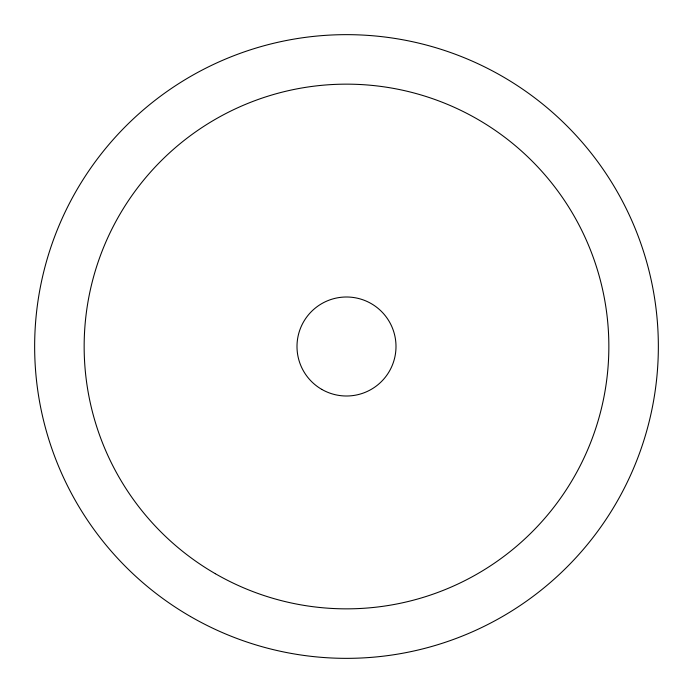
<?xml version="1.0" encoding="UTF-8"?>
<svg xmlns="http://www.w3.org/2000/svg" width="693" height="693" viewBox="0 0 693 693"><rect width="100%" height="100%" fill="white"/><g stroke="black" fill="none" stroke-linecap="round" stroke-linejoin="round"><path stroke-width="1.04" d="M190.575 616.571A311.85 311.85 0 0 0 658.35 346.5A311.85 311.85 0 0 0 190.575 76.429A311.85 311.85 0 0 0 190.575 616.571M215.324 573.7A262.352 262.352 0 0 0 608.852 346.5A262.352 262.352 0 0 0 215.324 119.3A262.352 262.352 0 0 0 215.324 573.7M321.751 389.371A49.498 49.498 0 0 0 395.998 346.5A49.498 49.498 0 0 0 321.751 303.629A49.498 49.498 0 0 0 321.751 389.371"/></g></svg>
